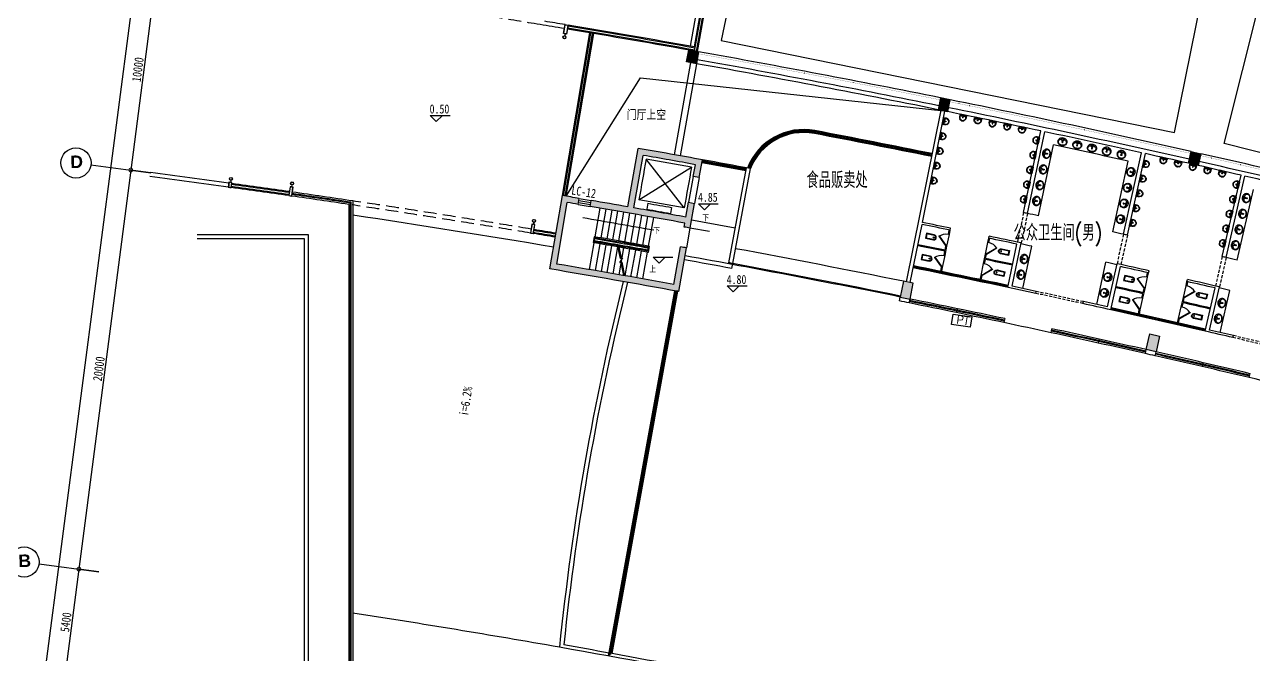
# Model space of a CAD drawing. Extents: x 23317406 to 24383751, y 42324270 to 43451021.
# Drawn here: x 23914445 to 23975572, y 43143351 to 43174654 of the extents above; entities that cross this region are included whole.
import ezdxf

# ---------------------------------------------------------------- set-up
doc = ezdxf.new("R2010")
doc.units = 0
doc.header["$MEASUREMENT"] = 0
for name, pattern in [('DASHED', [0.75, 0.5, -0.25]), ('HIDDEN', [9.525, 6.35, -3.175]), ('T-BW-SF$0$DOT2', [3.175, 0, -3.175])]:
    doc.linetypes.add(name, pattern=pattern)
doc.layers.get('0').update_dxf_attribs({"linetype": 'CONTINUOUS'})
doc.layers.get('DEFPOINTS').update_dxf_attribs({"linetype": 'CONTINUOUS'})
for name, color, linetype in [('场地', 5, 'CONTINUOUS'), ('墙', 7, 'CONTINUOUS'), ('投影', 9, 'CONTINUOUS'), ('柱填充', 8, 'CONTINUOUS'), ('柱形', 7, 'CONTINUOUS'), ('标注', 7, 'CONTINUOUS'), ('栏杆', 146, 'CONTINUOUS'), ('楼梯', 5, 'CONTINUOUS'), ('汉字', 7, 'CONTINUOUS'), ('监控管线', 11, 'CONTINUOUS'), ('辅助件', 9, 'CONTINUOUS'), ('边界', 9, 'CONTINUOUS'), ('门禁管线', 6, 'CONTINUOUS'), ('门窗', 7, 'CONTINUOUS')]:
    doc.layers.add(name, color=color, linetype=linetype)
doc.styles.add('ATT', font='txt')
doc.styles.add('HZ', font='txt.shx', dxfattribs={"bigfont": 'hztxt.shx'})
doc.styles.add('KSHZ', font='ROMANS.shx', dxfattribs={"height": 800, "bigfont": 'dfhz.shx'})
doc.styles.add('Q1', font='SimSun.ttf', dxfattribs={"width": 0.8, "height": 450})
doc.styles.add('Q200', font='SimSun.ttf', dxfattribs={"width": 0.8, "height": 450})
doc.styles.add('T-SG-01$0$Arial', font='ARIALBD.TTF')
doc.linetypes.add('ZIGZAG', pattern='A,0.00254,-5.08,[131,ltypeshp.shx,S=5.08,R=0,X=-5.08,Y=0],-10.16,[131,ltypeshp.shx,S=5.08,R=180,X=5.08,Y=0],-5.08', length=20.32254)
doc.dimstyles.new('Q2', dxfattribs={"dimscale": 150, "dimtxt": 2.5, "dimasz": 2.5, "dimexe": 0, "dimexo": 0, "dimgap": 0.5, "dimtad": 1, "dimdec": 4, "dimdsep": 46, "dimtxsty": 'Q200', "dimblk1": 'DOTSMALL', "dimblk2": 'DOTSMALL', "dimsah": 1, "dimcen": 2.5, "dimadec": 0, "dimazin": 0, "dimtfac": 1, "dimtdec": 3, "dimtmove": 2, "dimatfit": 3, "dimldrblk": 'DOTSMALL', "dimfxl": 1, "dimtolj": 1, "dimtzin": 10, "dimarcsym": 0})

# ---------------------------------------------------------------- blocks, each defined once
blk = doc.blocks.new('_DOTSMALL')
at = {"color": 0, "linetype": 'ByBlock', "const_width": 0.5}
blk.add_lwpolyline([(-0.0625, 0, 1), (0.0625, 0, 1)], format="xyb", close=True, dxfattribs=at)
blk = doc.blocks.new('*D110')
at = {"color": 0, "linetype": 'ByBlock'}
for p, q in [((23921021, 43177339), (23919729, 43167423)), ((23922012, 43177210), (23921021, 43177339)), ((23920721, 43167294), (23919729, 43167423))]:
    blk.add_line(p, q, dxfattribs=at)
at = {"layer": 'DEFPOINTS', "color": 0, "linetype": 'ByBlock'}
for p in [(23922012, 43177210), (23919729, 43167423), (23920721, 43167294)]:
    blk.add_point(p, dxfattribs=at)
at = {"color": 0, "linetype": 'ByBlock', "xscale": 375, "yscale": 375, "zscale": 375}
for p, rotation in [((23921021, 43177339), 82.5811036260263), ((23919729, 43167423), 262.5811036260264)]:
    blk.add_blockref('_DOTSMALL', p, dxfattribs=dict(at, rotation=rotation))
at = {"color": 0, "linetype": 'ByBlock', "insert": (23920077, 43172420), "char_height": 450, "attachment_point": 5, "rotation": 82.5811, "style": 'Q200'}
blk.add_mtext('\\A1;10000', dxfattribs=at)
blk = doc.blocks.new('*D111')
at = {"color": 0, "linetype": 'ByBlock'}
for p, q in [((23919729, 43167423), (23917147, 43147591)), ((23920721, 43167294), (23919729, 43167423)), ((23918138, 43147461), (23917147, 43147591))]:
    blk.add_line(p, q, dxfattribs=at)
at = {"layer": 'DEFPOINTS', "color": 0, "linetype": 'ByBlock'}
for p in [(23920721, 43167294), (23917147, 43147591), (23918138, 43147461)]:
    blk.add_point(p, dxfattribs=at)
at = {"color": 0, "linetype": 'ByBlock', "xscale": 375, "yscale": 375, "zscale": 375}
for p, rotation in [((23919729, 43167423), 82.58110362603416), ((23917147, 43147591), 262.5811036260342)]:
    blk.add_blockref('_DOTSMALL', p, dxfattribs=dict(at, rotation=rotation))
at = {"color": 0, "linetype": 'ByBlock', "insert": (23918141, 43157546), "char_height": 450, "attachment_point": 5, "rotation": 82.5811, "style": 'Q200'}
blk.add_mtext('\\A1;20000', dxfattribs=at)
blk = doc.blocks.new('*D112')
at = {"color": 0, "linetype": 'ByBlock'}
for p, q in [((23917147, 43147591), (23916450, 43142236)), ((23918138, 43147461), (23917147, 43147591)), ((23917441, 43142107), (23916450, 43142236))]:
    blk.add_line(p, q, dxfattribs=at)
at = {"layer": 'DEFPOINTS', "color": 0, "linetype": 'ByBlock'}
for p in [(23918138, 43147461), (23916450, 43142236), (23917441, 43142107)]:
    blk.add_point(p, dxfattribs=at)
at = {"color": 0, "linetype": 'ByBlock', "xscale": 375, "yscale": 375, "zscale": 375}
for p, rotation in [((23917147, 43147591), 82.58110351369818), ((23916450, 43142236), 262.5811035136982)]:
    blk.add_blockref('_DOTSMALL', p, dxfattribs=dict(at, rotation=rotation))
at = {"color": 0, "linetype": 'ByBlock', "insert": (23916501, 43144952), "char_height": 450, "attachment_point": 5, "rotation": 82.5811, "style": 'Q200'}
blk.add_mtext('\\A1;5400', dxfattribs=at)
blk = doc.blocks.new('*D113')
at = {"color": 0, "linetype": 'ByBlock'}
for p, q in [((23915459, 43142365), (23925575, 43220059)), ((23927557, 43219801), (23925575, 43220059)), ((23917441, 43142107), (23915459, 43142365))]:
    blk.add_line(p, q, dxfattribs=at)
at = {"layer": 'DEFPOINTS', "color": 0, "linetype": 'ByBlock'}
for p in [(23925575, 43220059), (23927557, 43219801), (23917441, 43142107)]:
    blk.add_point(p, dxfattribs=at)
at = {"color": 0, "linetype": 'ByBlock', "xscale": 375, "yscale": 375, "zscale": 375}
for p, rotation in [((23925575, 43220059), 82.58181509032717), ((23915459, 43142365), 262.5818150903272)]:
    blk.add_blockref('_DOTSMALL', p, dxfattribs=dict(at, rotation=rotation))
at = {"color": 0, "linetype": 'ByBlock', "insert": (23920219, 43181251), "char_height": 450, "attachment_point": 5, "rotation": 82.58182, "style": 'Q200'}
blk.add_mtext('\\A1;78350', dxfattribs=at)
blk = doc.blocks.new('A$C3C4F7BE9')
at = {"layer": '场地'}
for p, q in [((8126, 44745), (0, 4559)), ((30670, 40187), (8126, 44745)), ((22544, 0), (30670, 40187)), ((12314, 35109), (7603, 11811)), ((23067, 32935), (12314, 35109)), ((13657, 34838), (8946, 11539)), ((21724, 33206), (17012, 9908)), ((23067, 32935), (18355, 9636)), ((20637, 27830), (12570, 29461)), ((16603, 28646), (14066, 16100)), ((21603, 21105), (9067, 23640)), ((18100, 15284), (10033, 16915)), ((7603, 11811), (18355, 9636)), ((0, 4559), (22543, 0))]:
    blk.add_line(p, q, dxfattribs=at)
blk = doc.blocks.new('M100')
at = {"layer": '门窗'}
blk.add_line((0, 1000), (0, 0), dxfattribs=at)
blk = doc.blocks.new('A$C43A36D09')
at = {"layer": '辅助件'}
for p, q in [((0, 117), (2, 174)), ((2, 174), (25, 242)), ((2, 117), (288, 1)), ((288, 1), (2, 117)), ((26, 134), (4, 182)), ((25, 242), (69, 298)), ((26, 132), (26, 134)), ((33, 123), (26, 132)), ((43, 117), (33, 123)), ((43, 117), (259, 29)), ((47, 211), (48, 235)), ((54, 189), (47, 211)), ((48, 235), (57, 256)), ((67, 171), (54, 189)), ((57, 257), (95, 299)), ((57, 256), (57, 257)), ((86, 159), (67, 171)), ((69, 298), (107, 323)), ((86, 159), (256, 90)), ((256, 90), (86, 159)), ((95, 299), (126, 315)), ((161, 344), (107, 323)), ((191, 332), (126, 315)), ((161, 344), (191, 352)), ((191, 352), (247, 344)), ((191, 332), (199, 333)), ((199, 333), (253, 321)), ((247, 344), (297, 318)), ((253, 321), (299, 291)), ((278, 86), (256, 90)), ((256, 90), (256, 90)), ((262, 28), (259, 29)), ((273, 27), (262, 28)), ((284, 30), (273, 27)), ((301, 89), (278, 86)), ((284, 30), (333, 52)), ((288, 0), (326, 42)), ((297, 318), (319, 297)), ((299, 291), (302, 287)), ((321, 101), (301, 89)), ((337, 230), (302, 287)), ((319, 297), (331, 275)), ((336, 118), (321, 101)), ((354, 96), (326, 42)), ((356, 222), (331, 275)), ((345, 140), (336, 118)), ((337, 230), (347, 193)), ((347, 193), (345, 140)), ((366, 166), (354, 96)), ((356, 222), (366, 166))]:
    blk.add_line(p, q, dxfattribs=at)
blk.add_circle((195, 181), 16.2, dxfattribs=at)
blk.add_point((195, 181), dxfattribs=at)
blk = doc.blocks.new('A$C77207E31')
at = {"layer": '辅助件'}
for points in [[(316, 394, 1), (69, 437), (0, 43), (246, 0)], [(291, 398, 1), (94, 433), (29, 64), (226, 29)]]:
    blk.add_lwpolyline(points, format="xyb", close=True, dxfattribs=at)
blk.add_circle((193, 416), 25, dxfattribs=at)
blk = doc.blocks.new('A$C7FE16A13')
at = {"layer": '门窗'}
blk.add_lwpolyline([(517, 587), (532, 561), (15, 257), (0, 283)], close=True, dxfattribs=at)
blk.add_arc((517, 587), 600, 210.44715, 257.97611, dxfattribs=at)
blk = doc.blocks.new('15PLAV04')
at = {"color": 0, "linetype": 'ByBlock'}
for p, q in [((2.5, -1.5), (2.5, 1.5)), ((7, 0.5), (3, 1.5)), ((4, 1.25), (4, 3.635323)), ((7, -0.5), (7, 0.5)), ((3, -1.5), (7, -0.5)), ((4, -3.628449), (4, -1.25))]:
    blk.add_line(p, q, dxfattribs=at)
blk.add_lwpolyline([(8, 9, 0.109452), (4.986152, 8.332258, 0.102376), (2.343146, 6.363961, 0.093737), (0.622313, 3.491319, 0.088426), (0, 0, 0.088426), (0.622313, -3.491319, 0.093737), (2.343146, -6.363961, 0.102376), (4.986152, -8.332258, 0.109452), (8, -9, 0.109452), (11.013848, -8.332258, 0.102376), (13.656854, -6.363961, 0.093737), (15.377687, -3.491319, 0.088426), (16, 0, 0.088426), (15.377687, 3.491319, 0.093737), (13.656854, 6.363961, 0.102376), (11.013848, 8.332258, 0.109452)], format="xyb", close=True, dxfattribs=at)
for centre in [(3, 2.5), (9, 0), (3, -2.5)]:
    blk.add_circle(centre, 1, dxfattribs=at)
for centre, radius, start, end in [((7, 3.635323), 3, 146.09549, 180), ((11.358035, 0.706347), 8.250845, 143.130102, 146.09549), ((9.915843, 1.787992), 6.448105, 118.911201, 143.130102), ((9, 3.446272), 4.553728, 90, 118.911201), ((9, 3.446272), 4.553728, 61.088799, 90), ((8.084157, 1.787992), 6.448105, 36.869898, 61.088799), ((6.641965, 0.706347), 8.250845, 17.257939, 36.869898), ((4.368267, 0), 10.631733, 0, 17.257939), ((4.368267, 0), 10.631733, 342.742061, 0), ((7, -3.628449), 3, 180, 212.259808), ((9.915843, -1.787992), 6.448105, 212.259808, 241.088799), ((9, -3.446272), 4.553728, 241.088799, 270), ((9, -3.446272), 4.553728, 270, 298.911201), ((8.084157, -1.787992), 6.448105, 298.911201, 323.130102), ((6.641965, -0.706347), 8.250845, 323.130102, 342.742061)]:
    blk.add_arc(centre, radius, start, end, dxfattribs=at)
at = {"color": 0, "linetype": 'ByBlock', "style": 'ATT'}
for tag, p, flags in [('ITEM', (0, -17.5), 3), ('ROOM_NUMBER', (0, -26.5), 1)]:
    blk.add_attdef(tag, p, '', height=6, dxfattribs=dict(at, flags=flags))
blk = doc.blocks.new('A$C46B536CB')
at = {"layer": '柱形'}
blk.add_line((0, 277), (116, 942), dxfattribs=at)
at = {"layer": '楼梯'}
for p, q in [((2865, 2302), (609, 2695)), ((2507, 282), (609, 2695)), ((251, 675), (2865, 2302)), ((2507, 282), (251, 675)), ((698, 505), (645, 210)), ((1878, 295), (1825, 0))]:
    blk.add_line(p, q, dxfattribs=at)
for centre, radius, start, end in [((540181, -94026), 548173, 169.8374, 170.05187), ((542421, -94510), 548173, 169.8277, 170.04217), ((97184, 539815), 548173, 259.85667, 259.98192), ((97184, 539815), 547873, 259.85667, 259.98199)]:
    blk.add_arc(centre, radius, start, end, dxfattribs=at)
blk = doc.blocks.new('A$C62181696')
at = {"layer": '监控管线'}
blk.add_lwpolyline([(0, 519), (936, 519), (936, 3), (0, 3)], close=True, dxfattribs=at)
at = {"layer": '门禁管线', "color": 6, "style": 'HZ'}
blk.add_text('PT', height=400, rotation=359.44123, dxfattribs=at).set_placement((206, 91, -121))
blk = doc.blocks.new('A$C28D63360')
at = {"layer": '监控管线'}
blk.add_blockref('A$C62181696', (0, 0), dxfattribs=at)

msp = doc.modelspace()

# ---------------------------------------------------------------- hatches: boundary and pattern name
at = {"layer": '柱填充'}
for points in [[(23947868.03077, 43172711.53255), (23947973.63447, 43173302.37956), (23947481.48906, 43173390.15084), (23947375.85305, 43172799.62963)], [(23960376.0754, 43170326.17878), (23960494.97113, 43170914.28065), (23960004.88532, 43171013.35586), (23959885.98959, 43170425.254)], [(23972338.21967, 43167763.45993), (23972825.88078, 43167653.0668), (23972958.34708, 43168238.26137), (23972470.68597, 43168348.65449)], [(23958651.75337, 43161798.80992), (23958161.67862, 43161897.93983), (23958003.07075, 43161113.82023), (23958493.1455, 43161014.69032)], [(23970418.07345, 43159278.04051), (23970905.74682, 43159167.70158), (23970729.20452, 43158387.42418), (23970241.53115, 43158497.76312)]]:
    msp.add_hatch(color=256, dxfattribs=at).paths.add_polyline_path(points)
h = msp.add_hatch(color=256, dxfattribs=at)
h.paths.add_polyline_path([(23944968.70781, 43168502.21179), (23944459.87007, 43165596.4995, 0.0008534921), (23942626.10217, 43165913.87727), (23942575.44521, 43165618.18508, -0.0021973591), (23947291.74506, 43164788.85369), (23947256.17019, 43164592.04303, -0.0001377107), (23947551.3925, 43164538.70757), (23947586.96738, 43164735.51821), (23947773.48685, 43165767.39874), (23947478.14467, 43165820.07112), (23947345.09468, 43165083.99945, 0.0012063309), (23944755.36107, 43165544.68177), (23945212.46365, 43168154.96102, -0.0012071074), (23947816.46175, 43167691.74063), (23947709.38197, 43167099.34378), (23948004.72414, 43167046.6714), (23948165.04635, 43167933.62097, 0.0014808823)])
h.paths.add_polyline_path([(23947373.51815, 43163554.65434, 0.000137964), (23947078.29582, 43163607.98976), (23946740.33452, 43161738.28854, 0.0027241008), (23940925.67051, 43162754.43385), (23941442.11616, 43165811.11247, -0.0002522831), (23941984.16793, 43165719.14563), (23942034.49931, 43166014.89341, 0.0003898921), (23941196.28258, 43166156.87156), (23940579.87968, 43162508.57753, -0.0030010749), (23946982.19456, 43161389.73725)])

# ---------------------------------------------------------------- linework, layer by layer
for p, q in [((23917746.0451, 43167681.33982), (23920720.93099, 43167293.97188)), ((23915163.59217, 43147848.7672), (23918138.47806, 43147461.39926))]:
    msp.add_line(p, q)
at = {"color": 2}
for centre in [(23917002.32363, 43167778.18181), (23914419.87069, 43147945.60918)]:
    msp.add_circle(centre, 750, dxfattribs=at)
at = {"layer": 'DEFPOINTS', "color": 0, "linetype": 'ByBlock'}
msp.add_point((23942080.45051, 43150133.68165), dxfattribs=at)
at = {"layer": '墙'}
for p, q in [((23958308.65181, 43161868.21081), (23960033.03355, 43170395.59336)), ((23959109.03287, 43164818.08025), (23960229.06566, 43170355.95233)), ((23964140.65371, 43165308.32925), (23965000.50079, 43169368.2755)), ((23964336.31377, 43165266.89083), (23965196.16084, 43169326.83709)), ((23969111.99934, 43164232.30232), (23970009.4536, 43168284.10148)), ((23969307.26677, 43164189.05151), (23970204.72103, 43168240.85067)), ((23949475.53332, 43162814.08971), (23950350.1775, 43167533.65678)), ((23949672.18487, 43162777.64566), (23950546.82905, 43167497.21273)), ((23974022.42762, 43163121.94483), (23974957.02816, 43167165.33727)), ((23974217.28991, 43163076.90384), (23975151.89045, 43167120.29628)), ((23958504.72536, 43161828.55002), (23959089.43003, 43164720.02013)), ((23960491.5364, 43164434.31378), (23960511.6267, 43164532.2749)), ((23962408.78683, 43164037.44707), (23962429.2366, 43164135.33377)), ((23963353.27384, 43161590.79868), (23963809.09618, 43163743.05939)), ((23963569.6531, 43161647.19032), (23964025.47544, 43163799.45103)), ((23968311.85941, 43160619.85488), (23968787.61829, 43162767.7966)), ((23968485.50143, 43160478.97036), (23968961.26031, 43162626.91208)), ((23970357.85719, 43162315.3875), (23970379.75131, 43162412.96131)), ((23972267.45969, 43161883.21782), (23972289.71186, 43161980.71059)), ((23973166.64881, 43159419.56139), (23973662.0997, 43161563.04654)), ((23973384.03159, 43159471.95155), (23973879.48248, 43161615.43669)), ((23943498.96356, 43143270.49582), (23946785.38712, 43161425.32985)), ((23943673.28888, 43143391.40636), (23946932.98825, 43161398.61081)), ((23964747.76081, 43161293.82391), (23964768.71802, 43161391.60323)), ((23967093.13426, 43160785.73019), (23967114.52199, 43160883.41624)), ((23974555.4197, 43159096.91088), (23974578.17724, 43159194.28693))]:
    msp.add_line(p, q, dxfattribs=at)
at = {"layer": '墙', "ltscale": 5000}
for start, end in [(67.1172342395, 67.1172342395), (66.2587266313, 66.2587266313), (64.4772342395, 64.4772342395), (64.9387266313, 64.9387266313)]:
    msp.add_arc((23850578.58196, 42857442.58139), 533172.67138, start, end, dxfattribs=at)
at = {"layer": '墙'}
for centre, radius, start, end in [((23850634.74669, 42857737.27781), 530172.67138, 79.4743453394, 79.4743453394), ((23850639.30178, 42857736.37231), 530172.67138, 78.1227654233, 78.1227654233), ((23850644.55659, 42857735.23786), 530172.67138, 77.5606287088, 77.5606287088), ((23850649.0789, 42857734.18074), 530172.67138, 76.2090487927, 76.2090487927), ((23850578.58196, 42628618.81785), 553322.67138, 78.5938878522, 79.8620602055), ((23850578.58196, 42628618.81785), 552922.67138, 78.5938878522, 79.8620602055), ((23850578.58196, 42628618.81785), 553322.67138, 77.2738847678, 78.542076103), ((23850578.58196, 42628618.81785), 552922.67138, 77.2738847678, 78.542076103), ((23953198.34478, 43166438.7319), 3000, 79.1974171199, 158.7890958208), ((23953198.34478, 43166438.7319), 2850, 79.1974171199, 158.7890958208), ((23850578.58196, 42628618.81785), 550372.67138, 78.5783841799, 79.1974171198), ((23850578.58196, 42628618.81785), 550522.67138, 78.5783841799, 79.1974171198), ((23850578.56781, 42628618.7479), 547922.67138, 79.5113482088, 79.7435705213), ((23850578.56781, 42628618.7479), 548072.67138, 79.4904362968, 79.7435743376), ((23850578.58196, 42628618.81785), 552922.67138, 75.9538847678, 77.2220730186), ((23850578.58196, 42628618.81785), 553322.67138, 75.9538847678, 77.2220730186), ((23850080.0062, 42625236.83004), 546441.20819, 81.5295945302, 81.8297517506), ((23850578.58196, 42628618.81785), 543222.67138, 81.5108782073, 81.8311170273), ((23850578.58196, 42628618.81785), 543272.67138, 79.4903440535, 79.5114368796), ((24071027.47124, 43130403.20792), 130654.70416, 166.0585432351, 174.1560831727), ((24070569.99998, 43130374.23644), 130000, 165.9909116342, 174.0630190791), ((23850576.93007, 42628615.18081), 523126.65237, 79.7653884428, 80.0166411816), ((23850576.93007, 42628615.18081), 522976.65237, 78.970118718, 80.0377203398), ((23850576.93007, 42628615.18081), 523126.65237, 78.970118718, 79.7489595965)]:
    msp.add_arc(centre, radius, start, end, dxfattribs=at)
at = {"layer": '墙', "ltscale": 300}
for radius, start, end in [(552722.67138, 78.5938962625, 79.9028498892), (552722.67138, 78.0525155645, 78.5426246497), (552722.67138, 77.5212569859, 78.0317833663), (552722.67138, 77.2733362228, 77.5005247877), (552722.67138, 76.9954360832, 77.2220646083), (552722.67138, 76.4641775045, 76.974703885), (548572.67138, 78.0317049459, 78.0525939849), (546972.67138, 78.407610795, 78.5575006734), (547072.67138, 78.4076112737, 78.5575258486), (546972.67138, 78.0526299142, 78.2025197926), (547072.67138, 78.0316816854, 78.2025193139), (548572.67138, 77.5004463673, 77.5213640438), (547072.67138, 77.3505264153, 77.5213640438), (548572.67138, 76.974596827, 76.9955145036), (544772.67138, 77.9027197961, 78.5574690817), (544872.67138, 78.0526702863, 78.5574603013), (546972.67138, 77.3505259366, 77.500415815), (544872.67138, 77.9027197961, 78.0316393986), (546972.67138, 76.9955450558, 77.1454349342), (547072.67138, 76.974596827, 77.1454344555), (544772.67138, 77.5003735127, 77.6503259332), (544872.67138, 77.5214063307, 77.6503259332), (544772.67138, 76.9955873582, 77.5003735127), (544872.67138, 76.9955854279, 77.5003754429), (544772.67138, 76.8456349377, 76.9955873582), (544872.67138, 76.8456349377, 76.9745545402)]:
    msp.add_arc((23850578.58196, 42628618.81785), radius, start, end, dxfattribs=at)
at = {"layer": '柱填充', "linetype": 'T-BW-SF$0$DOT2', "ltscale": 10}
for start, end in [(78.5938878522, 79.8620602055), (77.2738847678, 78.542076103), (75.9538847678, 77.2220730186)]:
    msp.add_arc((23850578.58196, 42628618.81785), 553222.67138, start, end, dxfattribs=at)
at = {"layer": '柱填充'}
msp.add_point((23946920.60167, 43161400.82895), dxfattribs=at)
at = {"layer": '柱形'}
for p, q in [((23947565.4643, 43173578.38734), (23949979.59033, 43187114.76522)), ((23941327.38165, 43174195.60914), (23941310.973, 43174096.96454)), ((23941333.30033, 43174194.62462), (23941316.89168, 43174095.98002)), ((23947375.85305, 43172799.62963), (23947481.48906, 43173390.15084)), ((23947481.48906, 43173390.15084), (23947973.63447, 43173302.37956)), ((23947973.63447, 43173302.37956), (23947868.03077, 43172711.53255)), ((23947868.03077, 43172711.53255), (23947375.85305, 43172799.62963)), ((23960004.88532, 43171013.35586), (23959885.98959, 43170425.254)), ((23960494.97113, 43170914.28065), (23960004.88532, 43171013.35586)), ((23960376.0754, 43170326.17878), (23960494.97113, 43170914.28065)), ((23959885.98959, 43170425.254), (23960376.0754, 43170326.17878)), ((23944459.87007, 43165596.4995), (23944968.70781, 43168502.21179)), ((23972338.21967, 43167763.45993), (23972470.68597, 43168348.65449)), ((23972470.68597, 43168348.65449), (23972958.34708, 43168238.26137)), ((23944755.36107, 43165544.68177), (23945212.46365, 43168154.96102)), ((23947709.38197, 43167099.34378), (23947816.46175, 43167691.74063)), ((23948004.72414, 43167046.6714), (23948165.04635, 43167933.62097)), ((23972825.88078, 43167653.0668), (23972338.21967, 43167763.45993)), ((23972958.34708, 43168238.26137), (23972825.88078, 43167653.0668)), ((23948004.72414, 43167046.6714), (23947709.38197, 43167099.34378)), ((23924696.77092, 43166911.91583), (23924683.43239, 43166812.80941)), ((23924702.71731, 43166911.11552), (23924689.37877, 43166812.00909)), ((23927738.29328, 43166687.26338), (23927724.11148, 43166588.27411)), ((23927744.23264, 43166686.41247), (23927730.05083, 43166587.4232)), ((23940579.87968, 43162508.57753), (23941196.28258, 43166156.87156)), ((23940925.67051, 43162754.43385), (23941442.11616, 43165811.11247)), ((23941984.16793, 43165719.14563), (23942034.49931, 43166014.89341)), ((23942575.44521, 43165618.18507), (23942626.10217, 43165913.87727)), ((23947345.09468, 43165083.99945), (23947478.14467, 43165820.07112)), ((23947478.14467, 43165820.07112), (23947773.48685, 43165767.39874)), ((23947586.96738, 43164735.51821), (23947773.48685, 43165767.39874)), ((23939768.51216, 43164824.38012), (23939752.11713, 43164725.73326)), ((23939774.43097, 43164823.39642), (23939758.03594, 43164724.74956)), ((23947256.17019, 43164592.04303), (23947291.74506, 43164788.85369)), ((23947551.3925, 43164538.70757), (23947586.96738, 43164735.51821)), ((23946740.33452, 43161738.28854), (23947078.29582, 43163607.98976)), ((23946982.19456, 43161389.73725), (23947373.51815, 43163554.65434)), ((23958161.67862, 43161897.93983), (23958003.07075, 43161113.82023)), ((23958651.75337, 43161798.80992), (23958161.67862, 43161897.93983)), ((23958493.1455, 43161014.69032), (23958651.75337, 43161798.80992)), ((23958003.07075, 43161113.82023), (23958493.1455, 43161014.69032)), ((23970241.53115, 43158497.76312), (23970418.07345, 43159278.04051)), ((23970418.07345, 43159278.04051), (23970905.74682, 43159167.70158)), ((23970905.74682, 43159167.70158), (23970729.20452, 43158387.42418)), ((23970729.20452, 43158387.42418), (23970241.53115, 43158497.76312))]:
    msp.add_line(p, q, dxfattribs=at)
for points in [[(23941330.29934, 43174651.94251, -0.0000338739), (23941478.2654, 43174627.32453), (23941404.3236, 43174182.80537, 0.0000677785), (23941256.35671, 43174207.41835)], [(23941335.23353, 43174645.0395, -0.0000311642), (23941471.36231, 43174622.39096), (23941399.38957, 43174189.70934, 0.0000623556), (23941263.26003, 43174212.35328)], [(23924578.72873, 43166574.64196, -0.0000690579), (23924727.38836, 43166554.63415), (23924760.73471, 43166802.40022, 0.0000690261), (23924612.07507, 43166822.40802)], [(23924585.47553, 43166579.78882, -0.0000635325), (23924722.2424, 43166561.38164), (23924753.98812, 43166797.25493, 0.0000635047), (23924617.22125, 43166815.66211)], [(23927588.99129, 43166153.02001, -0.0000690579), (23927737.4752, 43166131.7473), (23927801.32238, 43166577.20718, 0.0000690261), (23927652.83847, 43166598.47988)], [(23927595.78167, 43166158.10924, -0.0000635325), (23927732.38686, 43166138.53835), (23927794.53223, 43166572.11951, 0.0000635047), (23927657.92703, 43166591.6904)], [(23939607.28737, 43164293.63642, -0.0000690579), (23939755.25766, 43164269.04387), (23939829.06083, 43164712.94003, 0.0000690261), (23939681.09054, 43164737.53257)], [(23939614.19001, 43164298.57231, -0.0000635325), (23939750.32268, 43164275.94717), (23939822.15845, 43164708.0057, 0.0000635047), (23939686.02578, 43164730.63084)]]:
    msp.add_lwpolyline(points, format="xyb", close=True, dxfattribs=at)
for centre, radius in [((23941301.62585, 43174022.48883), 75), ((23941301.62585, 43174022.48883), 69), ((23924709.74802, 43166985.84549), 75), ((23924709.74802, 43166985.84549), 69), ((23927751.89931, 43166761.07988), 75), ((23927751.89931, 43166761.07988), 69), ((23939783.76783, 43164897.87341), 75), ((23939783.76783, 43164897.87341), 69)]:
    msp.add_circle(centre, radius, dxfattribs=at)
for centre, radius, start, end in [((23850578.58196, 42628618.81785), 553322.67138, 80.5635946124, 80.6905082079), ((23850578.58196, 42628618.81785), 553522.67138, 80.5635917975, 80.6695140063), ((23850578.56781, 42628618.7479), 548072.67138, 79.7435743376, 80.0829673231), ((23850578.56781, 42628618.7479), 547772.67138, 79.7749480874, 80.0515965909), ((23850578.58196, 42628618.81785), 545122.67138, 80.3417393991, 80.431096077), ((23850578.58196, 42628618.81785), 544822.67138, 80.3417393991, 80.3995584251), ((23850578.58196, 42628618.81785), 545122.67138, 80.0830552726, 80.2786583103), ((23850578.58196, 42628618.81785), 544822.67138, 79.7750615143, 80.2786583103), ((23850578.56781, 42628618.74791), 545122.67136, 79.7750497834, 80.0515203189), ((23850578.58196, 42628618.81785), 544622.67138, 79.7435082695, 79.7750692381), ((23850578.58196, 42628618.81785), 543622.67138, 79.7434889174, 79.7751079427), ((23850578.58196, 42628618.81785), 541722.67138, 79.7751818752, 80.3994982451), ((23850578.58196, 42628618.81785), 541422.67138, 79.743446091, 80.431239733)]:
    msp.add_arc(centre, radius, start, end, dxfattribs=at)
at = {"layer": '标注'}
for p, q in [((23944080.95426, 43163033.31708), (23943946.53994, 43163706.63808)), ((23944129.98679, 43163043.10539), (23943999.36719, 43163697.41752)), ((23944251.04134, 43162181.30064), (23944120.10749, 43162837.18696)), ((23944303.88028, 43162172.02151), (23944169.14002, 43162846.97527))]:
    msp.add_line(p, q, dxfattribs=at)
for points in [[(23942209.67051, 43165046.678, 0, 0, 0), (23941912.08572, 43163304.55345, 0, 0, 0), (23943671.12131, 43163001.68735, 100, 0, 0), (23943986.83704, 43162945.52132, 0, 0, 0)], [(23948333.71317, 43164803.15802, 0, 0, 0), (23948030.21481, 43163151.47907, 100, 0, 0), (23947974.01329, 43162835.76965, 0, 0, 0)], [(23945402.44888, 43162695.28383, 0, 0, 0), (23944457.31456, 43162863.57261, 100, 0, 0), (23944141.3001, 43162918.0328, 0, 0, 0)]]:
    msp.add_lwpolyline(points, format="xyseb", dxfattribs=at)
msp.add_arc((23850578.58196, 42628618.81785), 544197.67138, 79.9286274883, 80.3064555919, dxfattribs=at)
at = {"layer": '栏杆'}
for p, q in [((23930695, 43123879.23567), (23930695, 43165825.25162)), ((23930645, 43123929.23567), (23930645, 43165782.15368)), ((23943557.07073, 43143310.79234), (23946834.5875, 43161416.42351)), ((23943615.18023, 43143351.1017), (23946883.78787, 43161407.51716))]:
    msp.add_line(p, q, dxfattribs=at)
for radius, start, end in [(543097.67138, 81.5222430944, 81.831113386), (543147.67138, 81.5176965522, 81.8311148427)]:
    msp.add_arc((23850578.58196, 42628618.81785), radius, start, end, dxfattribs=at)
at = {"layer": '楼梯'}
for p, q in [((23942827.42704, 43164103.65478), (23943073.59478, 43165532.60595)), ((23943123.13966, 43164052.6278), (23943370.09652, 43165481.4428)), ((23943418.82406, 43164001.43752), (23943666.56996, 43165430.11592)), ((23943714.48015, 43163950.08395), (23943963.01501, 43165378.62532)), ((23944010.10783, 43163898.56712), (23944259.43158, 43165326.971)), ((23944305.70702, 43163846.88702), (23944555.81958, 43165275.153)), ((23944601.27761, 43163795.04369), (23944852.17891, 43165223.17132)), ((23944896.81954, 43163743.03713), (23945148.5095, 43165171.02598)), ((23945192.33269, 43163690.86737), (23945444.81123, 43165118.717)), ((23945487.81699, 43163638.53441), (23945741.08404, 43165066.24439)), ((23942778.15247, 43164112.14106), (23942727.22121, 43163816.49599)), ((23942784.98432, 43163857.28389), (23942818.93849, 43164054.3806)), ((23943106.10815, 43163954.08884), (23943114.62391, 43164003.35832)), ((23942547.30512, 43162477.6069), (23942776.49578, 43163808.00971)), ((23942842.11979, 43162426.73487), (23943072.04514, 43163757.01091)), ((23943080.56089, 43163806.28039), (23943089.07665, 43163855.54987)), ((23943136.90632, 43162375.70003), (23943367.56629, 43163705.84889)), ((23943376.10925, 43163755.11366), (23943384.65222, 43163804.37843)), ((23943401.73814, 43163902.90798), (23943410.2811, 43163952.17275)), ((23943431.66462, 43162324.50241), (23943663.05914, 43163654.52367)), ((23943671.62931, 43163703.78372), (23943680.19948, 43163753.04377)), ((23943697.33981, 43163851.56386), (23943705.90998, 43163900.82391)), ((23943726.3946, 43162273.142), (23943958.52361, 43163603.03528)), ((23943967.12098, 43163652.29058), (23943975.71835, 43163701.54589)), ((23943992.91309, 43163800.0565), (23944001.51046, 43163849.31181)), ((23944021.09617, 43162221.61884), (23944253.95959, 43163551.38372)), ((23944262.58416, 43163600.63427), (23944271.20873, 43163649.88482)), ((23944288.45787, 43163748.38592), (23944297.08244, 43163797.63647)), ((23944315.76924, 43162169.93293), (23944549.367, 43163499.56901)), ((23944558.01877, 43163548.81479), (23944566.67054, 43163598.06057)), ((23944583.97408, 43163696.55213), (23944592.62585, 43163745.79791)), ((23944610.41372, 43162118.0843), (23944844.74575, 43163447.59116)), ((23944853.42472, 43163496.83216), (23944862.10368, 43163546.07315)), ((23944879.46161, 43163644.55514), (23944888.14057, 43163693.79614)), ((23944905.02953, 43162066.07295), (23945140.09576, 43163395.4502)), ((23945148.80191, 43163444.68639), (23945157.50807, 43163493.92259)), ((23945174.92038, 43163592.39498), (23945183.62654, 43163641.63117)), ((23945444.15026, 43163392.37751), (23945479.08365, 43163589.30303)), ((23945484.64789, 43163334.41052), (23945537.04797, 43163629.7988)), ((23945199.61656, 43162013.89891), (23945435.41692, 43163343.14614))]:
    msp.add_line(p, q, dxfattribs=at)
for centre, radius, start, end in [((23953198.34478, 43166438.7319), 2950, 79.1974171199, 158.7890958208), ((23953198.34478, 43166438.7319), 2900, 79.1974171199, 158.4151374892), ((23850578.58196, 42628618.81785), 550422.67138, 78.5783841799, 79.1974171198), ((23850578.58196, 42628618.81785), 550472.67138, 78.5783841799, 79.1974171198), ((23850578.58196, 42628618.81785), 543372.67138, 80.0713872402, 80.2307756601), ((23850578.58196, 42628618.81785), 543272.67138, 80.0672926665, 80.225503424), ((23850578.58196, 42628618.81785), 543322.67138, 80.0693401559, 80.225503424), ((23850578.58196, 42628618.81785), 543072.67138, 79.9354489119, 80.2307785725), ((23850578.58196, 42628618.81785), 543122.67138, 79.9407240604, 80.225503424), ((23850578.58196, 42628618.81785), 543172.67138, 79.9407240604, 80.225503424), ((23850578.58196, 42628618.81785), 543372.67138, 79.9354518244, 80.0713872402), ((23850578.58196, 42628618.81785), 543322.67138, 79.9407240604, 80.0693401559), ((23850578.58196, 42628618.81785), 543272.67138, 79.9407240604, 80.0672926665)]:
    msp.add_arc(centre, radius, start, end, dxfattribs=at)
at = {"layer": '汉字', "color": 0}
for p, q in [((23934626.15834, 43170139.00935), (23935614.9182, 43170139.00935)), ((23934626.15834, 43170139.00935), (23934926.15834, 43169839.00935)), ((23935226.15834, 43170139.00935), (23934926.15834, 43169839.00935)), ((23947964.70555, 43165752.65461), (23948953.46541, 43165752.65461)), ((23947964.70555, 43165752.65461), (23948264.70555, 43165452.65461)), ((23948564.70555, 43165752.65461), (23948264.70555, 43165452.65461)), ((23945708.17471, 43163092.73948), (23946696.93456, 43163092.73948)), ((23945708.17471, 43163092.73948), (23946008.17471, 43162792.73948)), ((23946308.17471, 43163092.73948), (23946008.17471, 43162792.73948)), ((23949392.31173, 43161665.57151), (23950381.07158, 43161665.57151)), ((23949392.31173, 43161665.57151), (23949692.31173, 43161365.57151)), ((23949992.31173, 43161665.57151), (23949692.31173, 43161365.57151))]:
    msp.add_line(p, q, dxfattribs=at)
at = {"layer": '汉字'}
for p, q in [((23944048.25547, 43162822.84322), (23944205.23236, 43163058.12658)), ((23944048.25547, 43162822.84322), (23944169.14002, 43162846.97527)), ((23944080.95426, 43163033.31708), (23944205.23236, 43163058.12658))]:
    msp.add_line(p, q, dxfattribs=at)
at = {"layer": '汉字', "color": 0}
msp.add_lwpolyline([(23941393.47961, 43166123.51871), (23945091.11241, 43172001.32881), (23960180.052, 43170365.80666)], dxfattribs=at)
msp.add_lwpolyline([(23938232.26339, 43164621.68006, 0, 0, 0), (23935343.78779, 43146958.84498, 200, 0, 0), (23934980.26976, 43144735.95657, 0, 0, 0)], format="xyseb", dxfattribs=at)
at = {"layer": '辅助件'}
for p, q in [((23964878.62642, 43165151.64594), (23965628.71876, 43168672.63465)), ((23968570.61368, 43164351.8262), (23969344.93463, 43167867.5661)), ((23974757.38417, 43162951.67372), (23975572.30572, 43166458.22514)), ((23930770, 43165889.89205), (23930770, 43123804.23567)), ((23930570, 43165717.50028), (23930570, 43124004.23567)), ((23960328.20224, 43163637.88993), (23960448.74406, 43164225.65661)), ((23960399.7635, 43164235.70176), (23960442.55596, 43164444.35949)), ((23960448.74406, 43164225.65661), (23960491.5364, 43164434.31378)), ((23962365.22881, 43163828.94839), (23962408.78683, 43164037.44707)), ((23962414.17216, 43163818.7235), (23962457.73029, 43164027.22274)), ((23960183.8932, 43163183.1096), (23960226.58509, 43163391.27696)), ((23960232.87376, 43163173.06445), (23960328.20224, 43163637.88993)), ((23960236.63024, 43163440.25752), (23960279.22169, 43163647.93508)), ((23962242.46739, 43163241.64128), (23962365.16596, 43163828.96152)), ((23964107.69818, 43161532.85199), (23964555.66999, 43163635.66469)), ((23949626.62981, 43162531.83122), (23949672.18487, 43162777.64566)), ((23960112.33194, 43162585.29776), (23960232.87376, 43163173.06445)), ((23962022.73469, 43162189.84862), (23962145.43326, 43162777.16886)), ((23962145.49598, 43162777.15576), (23962242.53016, 43163241.62817)), ((23962194.43933, 43162766.93087), (23962237.8951, 43162974.94012)), ((23962248.11999, 43163023.88347), (23962291.47351, 43163231.40328)), ((23967774.78381, 43160738.42686), (23968237.22549, 43162838.10485)), ((23960020.65949, 43162387.17555), (23960063.35139, 43162595.34292)), ((23960069.64005, 43162377.1304), (23960112.33194, 43162585.29776)), ((23961979.34157, 43161981.82629), (23962022.79734, 43162189.83554)), ((23962028.28492, 43161971.60141), (23962071.74069, 43162179.61065)), ((23970262.4358, 43162118.50236), (23970309.07041, 43162326.33512)), ((23970311.2227, 43162107.5553), (23970357.85719, 43162315.3875)), ((23970075.97032, 43161059.12477), (23970179.85795, 43161522.11248)), ((23970084.6555, 43161326.20307), (23970131.07105, 43161533.05954)), ((23970179.85795, 43161522.11248), (23970311.2227, 43162107.5553)), ((23972086.48709, 43161090.61582), (23972220, 43161675.57249)), ((23972220.06259, 43161675.5582), (23972267.45969, 43161883.21782)), ((23972268.80898, 43161664.43212), (23972316.20621, 43161872.09229)), ((23969944.60557, 43160473.68195), (23970075.97032, 43161059.12477)), ((23970027.18342, 43161070.07184), (23970073.70844, 43161277.41617)), ((23971980.96309, 43160627.99833), (23972086.54961, 43161090.60155)), ((23972088.12141, 43160872.79079), (23972135.296, 43161079.47547)), ((23973919.82592, 43159347.71809), (23974406.51517, 43161441.90853)), ((23969849.29365, 43160277.28468), (23969895.81867, 43160484.62901)), ((23969898.08056, 43160266.33761), (23969944.60557, 43160473.68195)), ((23971847.38772, 43160043.05592), (23971980.90063, 43160628.01259)), ((23972029.70948, 43160616.87225), (23972076.99533, 43160824.0444)), ((23971800.16427, 43159835.86953), (23971847.45012, 43160043.04168)), ((23971848.91066, 43159824.74345), (23971896.1965, 43160031.9156))]:
    msp.add_line(p, q, dxfattribs=at)
at = {"layer": '辅助件', "linetype": 'DASHED', "ltscale": 300}
for p, q in [((23964140.65371, 43165308.32925), (23963830.13312, 43163840.82219)), ((23964336.31377, 43165266.89083), (23964025.47544, 43163799.45103)), ((23969111.99934, 43164232.30232), (23968787.66842, 43162767.78551)), ((23969307.26677, 43164189.05151), (23968982.61876, 43162724.60497)), ((23974022.42762, 43163121.94483), (23973684.88662, 43161660.41615)), ((23974217.28991, 43163076.90384), (23973879.43246, 43161615.44827))]:
    msp.add_line(p, q, dxfattribs=at)
at = {"layer": '辅助件'}
for points in [[(23923035.64324, 43123804.23646), (23928570, 43123804.23646), (23928570, 43164204.23646), (23923035.64324, 43164204.23646)], [(23923035.64324, 43124004.23646), (23928370, 43124004.23646), (23928370, 43164004.23646), (23923035.64324, 43164004.23646)]]:
    msp.add_lwpolyline(points, dxfattribs=at)
at = {"layer": '辅助件', "linetype": 'HIDDEN', "ltscale": 100}
for radius, start, end in [(553322.67138, 80.6905082079, 81.6669456225), (543222.67138, 80.5637419192, 81.5108782073), (543022.67138, 80.563741872, 81.5108782073)]:
    msp.add_arc((23850578.58196, 42628618.81785), radius, start, end, dxfattribs=at)
at = {"layer": '辅助件'}
for centre, radius, start, end in [((23850578.58196, 42628618.81785), 552172.67138, 77.5792421834, 77.9737981688), ((23851631.34494, 42637321.50933), 534256.67914, 82.1523224487, 82.5738832081), ((23850578.58196, 42628618.81785), 543222.67138, 82.1677218163, 82.5824159486), ((23850578.58196, 42628618.81785), 542522.67138, 80.4311968198, 81.4998439411), ((23850578.58196, 42628618.81784), 545022.67139, 79.5114417351, 79.7434772719), ((23850578.58196, 42628618.81785), 544022.67138, 78.5943048306, 79.490358593), ((23850578.58196, 42628618.81784), 543022.67139, 79.4903391981, 79.7434772719), ((23850578.58196, 42628618.81785), 543272.67138, 78.594348312, 79.4903440535)]:
    msp.add_arc(centre, radius, start, end, dxfattribs=at)
at = {"layer": '辅助件', "ltscale": 300}
for centre, radius, start, end in [((23850578.58196, 42628618.81785), 548572.67138, 77.9737981688, 78.0317049459), ((23850578.58196, 42628618.81785), 546759.67138, 78.4076097748, 78.412849351), ((23850578.58196, 42628618.81785), 548572.67138, 77.5213354063, 77.5792421834), ((23850578.58196, 42628618.81785), 545897.67138, 78.4128534878, 78.5574800455), ((23850578.58196, 42628618.81785), 545947.67138, 78.4128532475, 78.5574810068), ((23850578.58196, 42628618.81785), 546159.67138, 78.4076068967, 78.4128522291), ((23850578.58196, 42628618.81785), 546759.67138, 78.1972879642, 78.2025275405), ((23850578.58196, 42628618.81785), 547022.67138, 77.9737981688, 78.0317049459), ((23850578.58196, 42628618.81785), 545685.17138, 78.4076046162, 78.4128545096), ((23850578.58196, 42628618.81785), 545685.17138, 78.1972828057, 78.202532699), ((23850578.58196, 42628618.81785), 545897.67138, 78.052650542, 78.1972770998), ((23850578.58196, 42628618.81785), 546159.67138, 78.1972850862, 78.2025304185), ((23850578.58196, 42628618.81785), 545947.67138, 78.0526495808, 78.1972773401), ((23850578.58196, 42628618.81785), 547022.67138, 77.5213354063, 77.5792421834), ((23850578.58186, 42628618.81787), 548572.67138, 76.9167186769, 76.9746254539), ((23850578.58196, 42628618.81785), 545085.17138, 78.4076017268, 78.412857399), ((23850578.58196, 42628618.81785), 545085.17138, 78.1972799163, 78.2025355884), ((23850578.58196, 42628618.81785), 545897.67138, 77.3557686294, 77.5003951872), ((23850578.58196, 42628618.81785), 545947.67138, 77.3557683891, 77.5003961484), ((23850578.58196, 42628618.81785), 546159.67138, 77.3505220384, 77.3557673707), ((23850578.58196, 42628618.81785), 546759.67138, 77.3505249164, 77.3557644926), ((23850578.58196, 42628618.81785), 546759.67138, 77.1402031059, 77.1454426821), ((23850578.58186, 42628618.81787), 547022.67138, 76.9167186769, 76.9746254539), ((23850578.58196, 42628618.81785), 545685.17138, 77.3505197578, 77.3557696512), ((23850578.58196, 42628618.81785), 546159.67138, 77.1402002278, 77.1454455601), ((23850578.58196, 42628618.81785), 545085.17138, 77.3505168684, 77.3557725406), ((23850578.58196, 42628618.81785), 545685.17138, 77.1401979473, 77.1454478407), ((23850578.58196, 42628618.81785), 545897.67138, 76.9955656837, 77.1401922414), ((23850578.58196, 42628618.81785), 545947.67138, 76.9955647224, 77.1401924817), ((23850578.58196, 42628618.81785), 545085.17138, 77.1401950579, 77.1454507301)]:
    msp.add_arc(centre, radius, start, end, dxfattribs=at)
at = {"layer": '辅助件', "linetype": 'ZIGZAG', "ltscale": 10}
msp.add_arc((23850578.58196, 42628618.81785), 543222.67138, 78.594348312, 79.7434811566, dxfattribs=at)
at = {"layer": '辅助件', "linetype": 'DASHED', "ltscale": 300}
for radius, start, end in [(544772.67138, 77.6503259332, 77.9027197961), (544872.67138, 77.6503259332, 77.9027197961), (544772.67138, 76.5932410748, 76.8456349377), (544872.67138, 76.5932410748, 76.8456349377)]:
    msp.add_arc((23850578.58196, 42628618.81785), radius, start, end, dxfattribs=at)
at = {"layer": '边界'}
for p, q in [((23947572.71472, 43172764.33814), (23946754.25255, 43168187.07608)), ((23947868.03077, 43172711.53255), (23947049.5686, 43168134.27049))]:
    msp.add_line(p, q, dxfattribs=at)
msp.add_arc((23850576.93007, 42628615.18081), 522976.65237, 80.0377203398, 81.1794844687, dxfattribs=at)
at = {"layer": '门窗'}
for p, q in [((23947762.35758, 43173543.27269), (23955320.78609, 43215924.54991)), ((23947776.46585, 43173337.59853), (23955361.23038, 43215866.54587)), ((23947874.90931, 43173320.02342), (23955442.11674, 43215750.5254)), ((23947924.12985, 43173311.22919), (23955482.55882, 43215692.50897)), ((23941196.26843, 43166156.80161), (23942560.87302, 43174242.5314)), ((23941255.43306, 43166146.82433), (23942620.03764, 43174232.55402)), ((23941334.31754, 43166133.51118), (23942698.92211, 43174219.24086)), ((23941393.47961, 43166123.51871), (23942758.0842, 43174209.24851)), ((23947709.38197, 43167099.34378), (23947478.14467, 43165820.07112)), ((23948004.72414, 43167046.6714), (23947776.47891, 43165766.86512)), ((23942000.99933, 43165817.71897), (23942592.2766, 43165716.75842)), ((23942017.6916, 43165916.31603), (23942609.3188, 43165815.44199)), ((23942034.49931, 43166014.89341), (23942626.12651, 43165914.01937)), ((23941984.16793, 43165719.14563), (23942575.44521, 43165618.18507)), ((23947538.93746, 43164540.96112), (23947373.51815, 43163554.65434)), ((23957963.28256, 43160917.74487), (23958003.07075, 43161113.82023)), ((23958453.08539, 43160818.69867), (23958492.82517, 43161014.75525)), ((23960806.49574, 43160336.25094), (23960847.39487, 43160533.54018)), ((23963198.89285, 43160039.11881), (23963157.42907, 43159843.46413)), ((23965506.1596, 43159340.28296), (23965548.8025, 43159537.20265)), ((23967895.83443, 43159021.99749), (23967852.64137, 43158826.71728)), ((23970197.45618, 43158302.63539), (23970241.52246, 43158497.76508)), ((23970684.84727, 43158192.33179), (23970729.0931, 43158387.42084)), ((23973071.51998, 43157850.66764), (23973026.42137, 43157655.81869)), ((23975365.37846, 43157109.00418), (23975411.67955, 43157305.09598))]:
    msp.add_line(p, q, dxfattribs=at)
for centre, radius, start, end in [((23850578.58196, 42628618.81785), 553322.67138, 79.867270718, 80.5480623246), ((23850578.58196, 42628618.81785), 553372.67138, 79.882803474, 80.5480630263), ((23850578.58196, 42628618.81785), 553472.67138, 79.8828044093, 80.5480644294), ((23850578.58196, 42628618.81785), 553522.67138, 79.8879804354, 80.5480651307), ((23953198.34478, 43166438.7319), 2950, 79.1974171199, 158.7890958208), ((23953198.34478, 43166438.7319), 2900, 79.1974171199, 158.7890958208), ((23850578.58196, 42628618.81785), 550422.67138, 78.5783841799, 79.1974171198), ((23850578.58196, 42628618.81785), 550472.67138, 78.5783841799, 79.1974171198), ((23850578.56781, 42628618.7479), 547972.67138, 79.5113482088, 79.7435705213), ((23850578.56781, 42628618.7479), 548022.67138, 79.5113482088, 79.7435705213), ((23885089.61497, 42873729.78776), 295495.42085, 81.7308060255, 82.2911033409), ((23885089.61497, 42873729.78776), 295545.42085, 81.7308060255, 82.2911033409), ((23887895.44937, 42894015.02397), 275167.10196, 81.7015687852, 82.3035039888), ((23887895.44937, 42894015.02397), 275217.10196, 81.7015687852, 82.3035039888), ((23850578.58196, 42628618.81785), 543022.67138, 80.4311773713, 80.5479150175), ((23850578.58196, 42628618.81785), 543072.67138, 80.4311773713, 80.5479150175), ((23850578.58196, 42628618.81785), 543172.67138, 80.4311696019, 80.5479208434), ((23850578.58196, 42628618.81785), 543222.67138, 80.4311696019, 80.5479208434), ((23850578.58196, 42628618.81784), 543022.67139, 78.5416018835, 78.5943723341), ((23850578.58196, 42628618.81785), 543147.67138, 78.0347226661, 78.541645863), ((23850578.58196, 42628618.81785), 543222.67138, 78.0347226661, 78.541645863), ((23850578.58196, 42628618.81784), 543022.67139, 78.034722666, 78.5416018835), ((23850578.58196, 42628618.81785), 543097.67138, 78.0347226661, 78.541645863), ((23850578.58196, 42628618.81785), 543022.67138, 77.7812783047, 78.0347226661), ((23850578.58196, 42628618.81784), 543022.67139, 77.2743656607, 77.7812783047), ((23850578.58196, 42628618.81785), 543097.67138, 77.2743656607, 77.7812783047), ((23850578.58196, 42628618.81785), 543147.67138, 77.2743656607, 77.7812783047), ((23850578.58196, 42628618.81785), 543222.67138, 77.2743656607, 77.7812783047), ((23850578.58196, 42628618.81784), 543022.67139, 77.2215952101, 77.2743656607), ((23850578.58196, 42628618.81784), 543022.67139, 76.7146825661, 77.2215952101), ((23850578.58196, 42628618.81785), 543097.67138, 76.7146825661, 77.2215952101), ((23850578.58196, 42628618.81785), 543147.67138, 76.7146825661, 77.2215952101), ((23850578.58196, 42628618.81785), 543222.67138, 76.7146825661, 77.2215952101), ((23850578.58196, 42628618.81785), 543022.67138, 76.4611913029, 76.7146356642)]:
    msp.add_arc(centre, radius, start, end, dxfattribs=at)
at = {"layer": '门窗', "ltscale": 300}
for radius, start, end in [(544802.67138, 78.0526716374, 78.5574690817), (544842.67138, 78.0526702863, 78.5574603013), (544802.67138, 76.9955873582, 77.5003735127), (544842.67138, 76.9955854279, 77.5003754429)]:
    msp.add_arc((23850578.58196, 42628618.81785), radius, start, end, dxfattribs=at)

# ---------------------------------------------------------------- block references
at = {"layer": '场地'}
msp.add_blockref('A$C3C4F7BE9', (23949102.27137, 43169297.25326), dxfattribs=at)
at = {"layer": '场地', "xscale": -1, "rotation": 334.4959608708573}
msp.add_blockref('A$C3C4F7BE9', (23994458.00845, 43159032.61718), dxfattribs=at)
at = {"layer": '投影'}
for p, rotation in [((23959262.35541, 43164280.81239), 268.9103285622418), ((23959049.2848, 43163227.13979), 268.9103285622418), ((23969126.05351, 43162184.58886), 267.8532437038816), ((23968893.58042, 43161135.02643), 267.8532437038816)]:
    msp.add_blockref('A$C77207E31', p, dxfattribs=dict(at, rotation=rotation))
at = {"layer": '投影', "xscale": -1}
for p, rotation in [((23963475.95903, 43163408.60577), 67.69980875299684), ((23963253.22778, 43162356.93289), 67.69980875299684), ((23973322.84906, 43161234.79574), 66.6427238946366), ((23973080.75386, 43160187.41092), 66.6427238946366)]:
    msp.add_blockref('A$C77207E31', p, dxfattribs=dict(at, rotation=rotation))
at = {"layer": '柱填充'}
msp.add_blockref('A$C46B536CB', (23944755.36123, 43165267.23109), dxfattribs=at)
at = {"layer": '柱填充', "xscale": -1}
for p, rotation in [((23960040.34265, 43164392.83102), 156.3863404082598), ((23959824.47235, 43163340.23886), 156.3863404082598), ((23969905.97493, 43162282.23568), 155.3292555498996), ((23969670.72255, 43161233.80515), 155.3292555498996)]:
    msp.add_blockref('A$C7FE16A13', p, dxfattribs=dict(at, rotation=rotation))
at = {"layer": '柱填充'}
for p, rotation in [((23962806.37275, 43163820.26891), 180.2237969069787), ((23962586.64005, 43162768.47625), 180.2237969069787), ((23972660.97133, 43161658.74173), 179.1667120486185), ((23972421.87196, 43160611.18183), 179.1667120486185)]:
    msp.add_blockref('A$C7FE16A13', p, dxfattribs=dict(at, rotation=rotation))
at = {"layer": '监控管线', "rotation": 352.2443573532772}
msp.add_blockref('A$C28D63360', (23960560.04376, 43159746.9431), dxfattribs=at)
at = {"layer": '辅助件', "xscale": -1}
for p, rotation in [((23961058.09416, 43170298.47211), 146.6879901010846), ((23962527.66216, 43169996.66547), 146.5325043721895), ((23963263.83584, 43169845.43483), 145.7271381771337), ((23965026.63284, 43168966.84122), 56.29926605044024), ((23964871.37154, 43168233.0879), 56.29926605044024), ((23964716.11025, 43167499.33459), 56.29926605044024), ((23971032.45319, 43168168.10694), 145.6309106197476), ((23972496.20322, 43167839.24038), 145.4754248908524), ((23973229.46164, 43167674.4542), 144.6700586957966), ((23964560.84895, 43166765.58127), 56.29926605044024), ((23974975.74992, 43166763.48921), 55.24218656910316), ((23964405.58765, 43166031.82795), 56.29926605044024), ((23974806.97842, 43166032.7251), 55.24218656910316), ((23974638.20692, 43165301.961), 55.24218656910316), ((23974469.43542, 43164571.19689), 55.24218656910316), ((23974300.66392, 43163840.43278), 55.24218656910316)]:
    msp.add_blockref('A$C43A36D09', p, dxfattribs=dict(at, rotation=rotation))
at = {"layer": '辅助件'}
for p, rotation in [((23962012.60595, 43170104.43693), 190.8829747217837), ((23960045.8125, 43169997.8608), 280.310853777706), ((23964216.93957, 43169644.59739), 189.9221227978327), ((23959897.02553, 43169262.76731), 280.310853777706), ((23959748.23855, 43168527.67383), 280.310853777706), ((23959599.45158, 43167792.58034), 280.310853777706), ((23970014.79799, 43167886.22184), 279.2537742963689), ((23971983.22288, 43167956.4955), 189.8258952404466), ((23959450.6646, 43167057.48685), 280.310853777706), ((23969852.47499, 43167153.99835), 279.2537742963689), ((23974178.69802, 43167456.06764), 188.8650433164956), ((23969690.15199, 43166421.77486), 279.2537742963689), ((23969527.82898, 43165689.55137), 279.2537742963689), ((23969365.50598, 43164957.32788), 279.2537742963689)]:
    msp.add_blockref('A$C43A36D09', p, dxfattribs=dict(at, rotation=rotation))
at = {"layer": '辅助件', "yscale": 25, "zscale": 25}
for p, xscale, rotation in [((23966115.17717, 43169028.95107), -25, 77.93216658745183), ((23966849.09388, 43168871.52259), -25, 77.85434338116657), ((23965084.43653, 43168277.46777), 25, 347.9634010210785), ((23967582.79609, 43168713.0974), -25, 77.77652017472091), ((23968316.28243, 43168553.67578), 25, 257.6986969709407), ((23969049.55156, 43168393.25804), 25, 257.6208737646554), ((23964917.74934, 43167495.02584), 25, 347.9634010210785), ((23969676.87903, 43167282.57643), -25, 347.5896393312046), ((23964751.06215, 43166712.5839), 25, 347.9634010210785), ((23969504.80771, 43166501.30089), -25, 347.5896393312046), ((23964584.37497, 43165930.14197), 25, 347.9634010210785), ((23969332.73639, 43165720.02536), -25, 347.5896393312046), ((23975020.89094, 43166073.15164), 25, 346.9063146050386), ((23969160.66506, 43164938.74982), -25, 347.5896393312046), ((23974839.79717, 43165293.91801), 25, 346.9063146050386), ((23974658.7034, 43164514.68438), 25, 346.9063146050386), ((23974477.60962, 43163735.45075), 25, 346.9063146050386), ((23963969.71596, 43163044.88733), 25, 347.9634010209923), ((23963803.02878, 43162262.4454), 25, 347.9634010209923), ((23968526.15206, 43162057.79629), -25, 347.5896393312046), ((23968354.08074, 43161276.52076), -25, 347.5896393312046), ((23973809.76193, 43160862.04167), 25, 346.906321539402), ((23973628.66825, 43160082.80802), 25, 346.906321539402)]:
    msp.add_blockref('15PLAV04', p, dxfattribs=dict(at, xscale=xscale, rotation=rotation))
at = {"layer": '门窗', "rotation": 259.7553601926032}
msp.add_blockref('M100', (23947538.93678, 43164540.96124), dxfattribs=at)

# ---------------------------------------------------------------- texts
at = {"color": 3, "style": 'T-SG-01$0$Arial'}
for s, p in [('D', (23916724.6616, 43167518.3158)), ('B', (23914142.20867, 43147685.74318))]:
    msp.add_text(s, height=625, rotation=1.2124076045, dxfattribs=at).set_placement(p)
at = {"layer": '汉字', "color": 0, "style": 'Q1', "width": 0.8}
for s, height, p in [('0.50', 450, (23934593.66376, 43170236.44679)), ('门厅上空', 450, (23944395.3096, 43169960.84496)), ('4.85', 450, (23947942.2755, 43165847.4625)), ('下', 300, (23948163.56396, 43164908.15965)), ('下', 300, (23945717.67189, 43164275.4938)), ('上', 300, (23945517.08507, 43162358.34071)), ('4.80', 450, (23949369.88167, 43161760.37941))]:
    msp.add_text(s, height=height, dxfattribs=at).set_placement(p)
at = {"layer": '汉字', "style": 'KSHZ', "width": 0.8}
for s, p in [('食品贩卖处', (23953343.43028, 43166525.82236)), ('公众卫生间(男)', (23963640.98829, 43163913.91938))]:
    msp.add_text(s, height=800, dxfattribs=at).set_placement(p)
at = {"layer": '汉字', "color": 0, "style": 'Q1', "width": 0.8}
for s, rotation, p in [('LC-12', 350.9030990191, (23941620.62398, 43166216.86726)), ('i=6.2%', 81.5948816794, (23936506.46082, 43155170.70303))]:
    msp.add_text(s, height=450, rotation=rotation, dxfattribs=at).set_placement(p)

# ---------------------------------------------------------------- dimensions: what is measured, and where the dimension line sits
at = {"layer": '标注'}
for p1, p2, distance, picture, middle in [((23917441.2157589607, 43142106.6046526879), (23927557.0103622191, 43219800.8335156217), 1999.0239926631, '*D113', (23920219.3313597515, 43181250.5468378216)), ((23922012.15746, 43177210.25819), (23920720.93099, 43167293.97188), -1000, '*D110', (23920077.42701, 43172419.97448)), ((23920720.93099, 43167293.97188), (23918138.47806, 43147461.39926), -1000, '*D111', (23918140.58731, 43157545.54501)), ((23918138.47806, 43147461.39926), (23917441.21576, 43142106.60465), -1000, '*D112', (23916500.72969, 43144951.8614))]:
    dim = msp.add_aligned_dim(p1=p1, p2=p2, distance=distance, dimstyle='Q2', dxfattribs=at)
    dim.commit()
    dim.dimension.update_dxf_attribs({"geometry": picture, "text_midpoint": middle})

doc.saveas('drawing.dxf')
